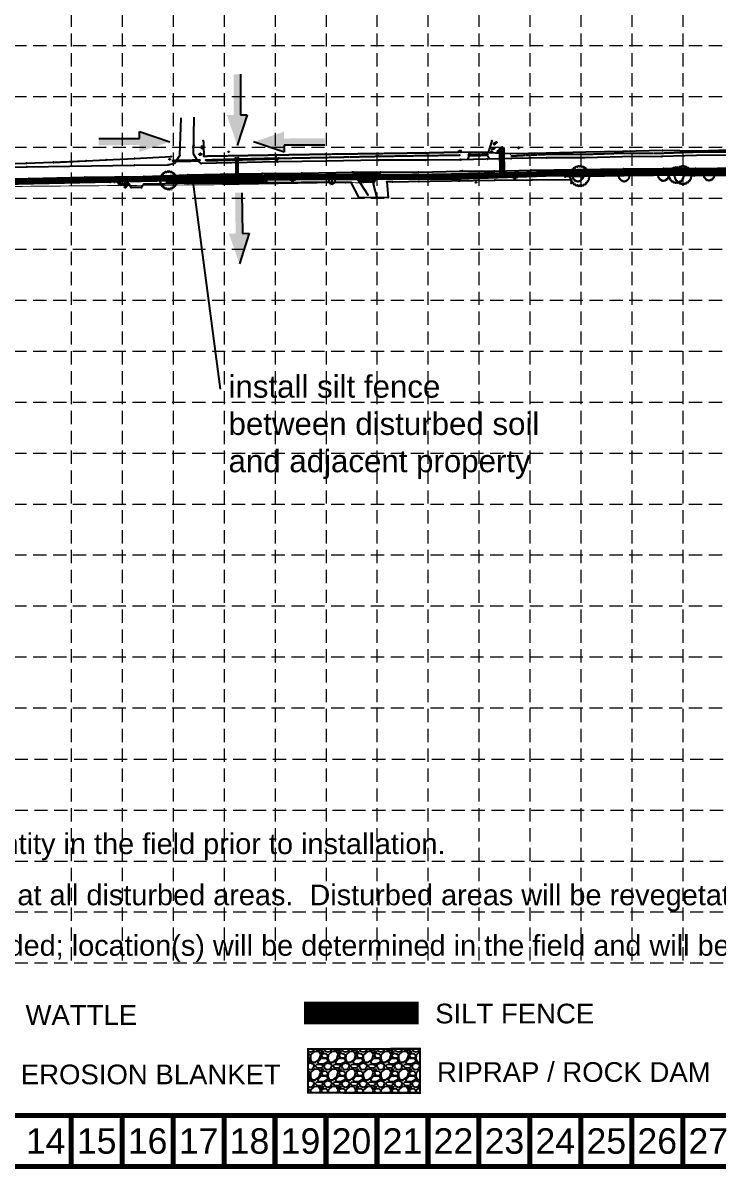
# Model space of a CAD drawing. Header units: inches. Extents: x 2601969 to 2606902, y 7033682 to 7036768.
# Drawn here: x 2603054 to 2604104, y 7033682 to 7035413 of the extents above; entities that cross this region are included whole.
import ezdxf
from ezdxf.enums import TextEntityAlignment as Align

# ---------------------------------------------------------------- set-up
doc = ezdxf.new("R2010")
doc.units = ezdxf.units.IN
doc.header["$MEASUREMENT"] = 0
for name, pattern in [('ACAD_ISO02W100', [15, 12, -3]), ('CREEK', [1.2, 1, -0.05, 0, -0.05, 0, -0.05, 0, -0.05]), ('DASHED', [0.8, 0.75, -0.05]), ('HIDDEN', [0.375, 0.25, -0.125]), ('SCREEK', [1.04, 0.9, -0.035, 0, -0.035, 0, -0.035, 0, -0.035])]:
    doc.linetypes.add(name, pattern=pattern)
for name, color, linetype in [('ARROWS', 252, 'Continuous'), ('BASE', 7, 'Continuous'), ('CREEK', 170, 'CREEK'), ('DITCH', 7, 'SCREEK'), ('EGAS', 50, 'DASHED'), ('EPVMT', 8, 'DASHED'), ('ESS', 7, 'DASHED'), ('ETEL', 33, 'DASHED'), ('EWAT', 150, 'DASHED'), ('EXSTSEW', 5, 'DASHED'), ('FENCE', 242, 'DASHED'), ('FTB', 202, 'DASHED'), ('GRID', 254, 'HIDDEN'), ('HATCH', 10, 'Continuous'), ('LEGEND', 7, 'Continuous'), ('LIMITS OF DISTURBANCE', 1, 'HIDDEN'), ('MONUMENT', 142, 'Continuous'), ('PWAT', 4, 'Continuous'), ('SILT FENCE', 200, 'Continuous'), ('TREE', 250, 'Continuous'), ('TREET', 250, 'Continuous'), ('TREETXT', 7, 'Continuous')]:
    doc.layers.add(name, color=color, linetype=linetype)
doc.styles.get("Standard").update_dxf_attribs({"font": 'ARIAL.TTF'})
doc.linetypes.add('ASPH-E', pattern='A,0.45,-0.05,0.9,[138,ltypeshp.shx,S=0.013,R=0,X=0,Y=0],0.45', length=1.85)
doc.linetypes.add('ASPH-E2', pattern='A,0.45,-0.05,0.9,[138,ltypeshp.shx,S=-0.013,R=0,X=0,Y=0],0.45', length=1.85)
doc.linetypes.add('BARBWIRE_1', pattern='A,1,-0.1,["X",Standard,S=0.075,R=0,X=-0.025,Y=-0.0375],-0.1', length=1.2)
doc.linetypes.add('BARBWIRE_2', pattern='A,1,-0.02,["X",Standard,S=0.075,R=0,X=-0.025,Y=-0.0375],-0.02', length=1.04)
doc.linetypes.add('CHAINLINK_1', pattern='A,0.75,-0.1,[133,AECCLAND,S=0.0325,R=0,X=-0.0325,Y=0],-0.1,0.5', length=1.45)
doc.linetypes.add('CLF', pattern='A,0.87,-0.04,[133,ltypeshp.shx,S=0.025,R=0,X=0,Y=0],-0.09', length=1)

# ---------------------------------------------------------------- blocks, each defined once
blk = doc.blocks.new('treet')
at = {"layer": 'TREET', "const_width": 0.5}
blk.add_lwpolyline([(-0.25, 0, 1), (0.25, 0, 1)], format="xyb", close=True, dxfattribs=at)
blk = doc.blocks.new('A$C33723172')
at = {"layer": 'ARROWS', "color": 7}
for p, q in [((11.14, 24.49), (5.46, 10.23)), ((7.83, 9.28), (0, 0)), ((5.46, 10.23), (7.83, 9.28))]:
    blk.add_line(p, q, dxfattribs=at)
for points in [[(11.14, 24.49), (8.77, 25.44), (5.46, 10.23), (3.08, 11.17)], [(0.7, 12.12), (7.83, 9.28), (0, 0), (7.83, 9.28)]]:
    blk.add_solid(points, dxfattribs=at)

msp = doc.modelspace()

# ---------------------------------------------------------------- hatches: boundary and pattern name
at = {"layer": 'LEGEND', "linetype": 'ACAD_ISO02W100'}
h = msp.add_hatch(dxfattribs=at)
h.set_pattern_fill('GRAVEL', color=240, scale=26.578644, style=0)
h.set_pattern_definition([(228.0128, (2601593.618, 7032455.0088), (-212.6291072, -239.2078341), [3.57578, -354.0033]), (184.9697, (2601591.2259, 7032452.3509), (318.9437592, 26.5784132), [6.13616, -607.4795]), (132.5104, (2601585.1128, 7032451.8194), (265.786196, -292.3653175), [4.32668, -428.34228]), (267.2737, (2601574.7471, 7032445.1747), (26.5785384, 531.5728933), [5.58784, -553.19615]), (292.8337, (2601574.4814, 7032439.5932), (-132.89348463, 318.9436359), [5.47932, -542.45346]), (357.2737, (2601576.6076, 7032434.5432), (-531.5728933, 26.5785384), [5.58784, -553.19615]), (37.6942, (2601582.1892, 7032434.2775), (-345.52257078, -265.7861877), [7.38963, -731.57317]), (72.2553, (2601588.0365, 7032438.7958), (186.05079596, 584.73007382), [6.97658, -690.68118]), (121.4296, (2601590.1628, 7032445.4405), (-212.62937303, 345.5222436), [5.60677, -555.07035]), (175.2364, (2601587.239, 7032450.2246), (292.3651121, -26.5784192), [6.401, -313.64828]), (222.3974, (2601580.8602, 7032450.7562), (-318.94392665, -292.36487655), [8.27787, -819.5093]), (138.8141, (2601601.06, 7032444.909), (-186.0505882, 159.4717942), [2.82534, -279.7095]), (171.4692, (2601598.9337, 7032446.7694), (345.52232995, -53.1574988), [5.37519, -532.14462]), (225, (2601593.618, 7032447.567), (-3e-15, -26.57865), [3.75878, -33.82909]), (203.1986, (2601591.7575, 7032450.7562), (132.893214, 53.157324), [2.02418, -200.39275]), (291.8014, (2601589.897, 7032449.959), (-26.578642, 79.73594), [2.8626, -140.26779]), (30.9638, (2601590.96, 7032447.301), (79.73588, 53.1573546), [4.64938, -150.32942]), (161.5651, (2601594.947, 7032449.693), (53.1573, -26.578602), [3.36196, -80.6871]), (16.3895, (2601574.4814, 7032449.9589), (265.78650115, 79.73573905), [4.70974, -466.26504]), (70.3462, (2601578.9997, 7032451.2878), (-106.3144508, -292.3651438), [3.9512, -391.16875]), (293.1986, (2601594.947, 7032455.0088), (-53.157324, 132.893214), [4.04833, -198.3686]), (343.6105, (2601596.5416, 7032451.2878), (-265.78650115, 79.73573905), [4.70974, -466.26504]), (339.444, (2601574.4814, 7032433.48), (-132.8932704, 53.157182), [4.54176, -222.54628]), (294.7751, (2601578.734, 7032431.8854), (-132.8930138, 292.365178), [3.80548, -376.7428]), (66.8014, (2601595.2127, 7032428.43), (53.157324, 132.893214), [4.04833, -198.3686]), (17.354, (2601596.8074, 7032432.1512), (-345.5224292, -106.314431), [4.4554, -441.08387]), (69.444, (2601582.1892, 7032428.4302), (-53.157182, -132.8932704), [2.27088, -224.81716]), (101.3099, (2601593.618, 7032428.43), (-26.578581, 106.314597), [1.35525, -134.16977]), (165.9638, (2601593.352, 7032429.759), (79.735947, -26.578593), [5.47932, -104.10722]), (186.009, (2601588.0365, 7032431.088), (265.7864361, 26.5786261), [5.07785, -502.70643]), (303.6901, (2601590.96, 7032444.909), (-26.57868, 53.157277), [3.83323, -91.99743]), (353.1572, (2601593.0864, 7032441.7195), (451.83693576, -53.1575011), [6.69234, -662.54083]), (60.9454, (2601599.731, 7032440.922), (-106.3145778, -186.05052), [2.73643, -270.90746]), (90, (2601601.06, 7032443.314), (-26.57864, 26.57864), [1.59472, -24.98393]), (120.2564, (2601587.5049, 7032431.8854), (106.3144412, -186.0505752), [3.6924, -365.54992]), (48.0128, (2601585.6444, 7032435.0748), (212.6291072, 239.2078341), [7.15157, -350.42752]), (0, (2601590.429, 7032440.39), (26.57864, 26.57864), [6.91045, -19.6682]), (325.3048, (2601597.339, 7032440.3906), (-265.7862901, 186.0507387), [4.20246, -416.0428]), (254.0546, (2601600.7942, 7032437.9985), (-26.5786413, -106.3145805), [3.8699, -189.62555]), (207.646, (2601599.7311, 7032434.2775), (-504.99412973, -265.78664773), [6.30087, -623.7868]), (175.4261, (2601594.1496, 7032431.3538), (-345.5223904, 26.5785061), [6.6659, -659.92313])])
h.paths.add_polyline_path([(2603484.8, 7033797.3), (2603653.9, 7033797), (2603653.9, 7033863.4), (2603484.8, 7033863.2)])

# ---------------------------------------------------------------- linework, layer by layer
at = {"color": 4}
for p, q in [((2603940.8, 7035185.6), (2603940.7, 7035187.6)), ((2604040.7, 7035186.9), (2604040.7, 7035188.9)), ((2603140.9, 7035173.6), (2603140.9, 7035175.6)), ((2603240.9, 7035175.7), (2603240.8, 7035177.7)), ((2603311.2, 7035179.7), (2603312.7, 7035179.8)), ((2603312, 7035176.8), (2603312, 7035179.8)), ((2603314.3, 7035180), (2603317.3, 7035180)), ((2603315, 7035182.5), (2603315, 7035181.5)), ((2603316.5, 7035182.5), (2603316.5, 7035181.5)), ((2603317.3, 7035180.8), (2603317.3, 7035179.3)), ((2603340.8, 7035177.6), (2603340.8, 7035179.6)), ((2603440.8, 7035178.1), (2603440.8, 7035180.1)), ((2603460.7, 7035173.5), (2603459.7, 7035173.5)), ((2603459.9, 7035178.4), (2603459.8, 7035179.9)), ((2603459.9, 7035176.7), (2603462.9, 7035176.7)), ((2603460.6, 7035177.7), (2603462.1, 7035177.7)), ((2603461.4, 7035172.7), (2603461.4, 7035171.7)), ((2603462.2, 7035173.5), (2603463.2, 7035173.5)), ((2603462.9, 7035178.5), (2603462.8, 7035180)), ((2603462.9, 7035177.5), (2603462.9, 7035176)), ((2603540.8, 7035178.6), (2603540.8, 7035180.6)), ((2603640.8, 7035179.1), (2603640.8, 7035181.1)), ((2603740.9, 7035180.3), (2603740.8, 7035182.3)), ((2603796.5, 7035177.4), (2603795.5, 7035177.4)), ((2603795.7, 7035180.9), (2603795.6, 7035182.4)), ((2603795.7, 7035179.2), (2603798.7, 7035179.2)), ((2603796.4, 7035180.2), (2603797.9, 7035180.2)), ((2603797.2, 7035176.7), (2603797.2, 7035175.7)), ((2603798, 7035177.4), (2603799, 7035177.4)), ((2603798.7, 7035181), (2603798.6, 7035182.5)), ((2603798.7, 7035180), (2603798.7, 7035178.5)), ((2603840.8, 7035183.6), (2603840.7, 7035185.6))]:
    msp.add_line(p, q, dxfattribs=at)
for p, q in [((2603311.2, 7035179.7), (2603312.7, 7035179.8)), ((2603312, 7035176.8), (2603312, 7035179.8)), ((2603314.3, 7035180), (2603317.3, 7035180)), ((2603317.3, 7035180.8), (2603317.3, 7035179.3)), ((2603460.7, 7035173.5), (2603459.7, 7035173.5)), ((2603459.9, 7035178.4), (2603459.8, 7035179.9)), ((2603459.9, 7035176.7), (2603462.9, 7035176.7)), ((2603460.6, 7035177.7), (2603462.1, 7035177.7)), ((2603461.4, 7035172.7), (2603461.4, 7035171.7)), ((2603462.2, 7035173.5), (2603463.2, 7035173.5)), ((2603462.9, 7035178.5), (2603462.8, 7035180)), ((2603462.9, 7035177.5), (2603462.9, 7035176)), ((2603796.5, 7035177.4), (2603795.5, 7035177.4)), ((2603795.7, 7035180.9), (2603795.6, 7035182.4)), ((2603795.7, 7035179.2), (2603798.7, 7035179.2)), ((2603796.4, 7035180.2), (2603797.9, 7035180.2)), ((2603797.2, 7035176.7), (2603797.2, 7035175.7)), ((2603798, 7035177.4), (2603799, 7035177.4)), ((2603798.7, 7035181), (2603798.6, 7035182.5)), ((2603798.7, 7035180), (2603798.7, 7035178.5))]:
    msp.add_line(p, q)
at = {"color": 4, "const_width": 0.5}
msp.add_lwpolyline([(2603315, 7035182.5), (2603316.5, 7035182.5)], dxfattribs=at)
at = {"color": 4, "const_width": 0.75}
for points in [[(2603461.4, 7035173.8, 1), (2603461.4, 7035173.1, 1)], [(2603797.2, 7035177.8, 1), (2603797.2, 7035177.1, 1)]]:
    msp.add_lwpolyline(points, format="xyb", close=True, dxfattribs=at)
at = {"const_width": 0.75}
for points in [[(2603461.4, 7035173.8, 1), (2603461.4, 7035173.1, 1)], [(2603797.2, 7035177.8, 1), (2603797.2, 7035177.1, 1)]]:
    msp.add_lwpolyline(points, format="xyb", close=True, dxfattribs=at)
at = {"color": 4, "linetype": 'Continuous'}
for centre in [(2603281.1, 7035204.4, 564.7), (2603330.7, 7035205.3, 564.1), (2603377.5, 7035206.6, 562.4), (2603377.6, 7035206.5, 562.4)]:
    msp.add_circle(centre, 0.5, dxfattribs=at)
at = {"color": 4}
for centre in [(2603461.4, 7035173.5), (2603797.2, 7035177.4)]:
    msp.add_circle(centre, 0.75, dxfattribs=at)
for centre in [(2603461.4, 7035173.5), (2603797.2, 7035177.4)]:
    msp.add_circle(centre, 0.75)
for p in [(2603330.7, 7035205.3, 564.1), (2603377.5, 7035206.6, 562.4), (2603377.6, 7035206.5, 562.4), (2603281.1, 7035204.4, 564.7)]:
    msp.add_point(p, dxfattribs=at)
at = {"layer": 'BASE', "const_width": 7.7}
for points in [[(2601973, 7033685.8), (2606897.8, 7033685.8), (2606897.8, 7036763.8), (2601973, 7036763.8)], [(2602049.7, 7033762.7), (2606821, 7033762.6), (2606820.9, 7036686.9), (2602050.7, 7036687)]]:
    msp.add_lwpolyline(points, close=True, dxfattribs=at)
for points in [[(2603127.2, 7033685.8), (2603127.2, 7033762.7)], [(2603204.2, 7033685.8), (2603204.2, 7033762.7)], [(2603281.1, 7033685.8), (2603281.1, 7033762.7)], [(2603358.1, 7033685.8), (2603358.1, 7033762.7)], [(2603435, 7033685.8), (2603435, 7033762.7)], [(2603512, 7033685.8), (2603512, 7033762.7)], [(2603588.9, 7033685.8), (2603588.9, 7033762.7)], [(2603665.9, 7033685.8), (2603665.9, 7033762.7)], [(2603742.8, 7033685.8), (2603742.8, 7033762.7)], [(2603819.8, 7033685.8), (2603819.8, 7033762.7)], [(2603896.7, 7033685.8), (2603896.7, 7033762.7)], [(2603973.7, 7033685.8), (2603973.7, 7033762.7)], [(2604050.6, 7033685.8), (2604050.6, 7033762.7)]]:
    msp.add_lwpolyline(points, dxfattribs=at)
at = {"layer": 'CREEK'}
for p, q in [((2603440.6, 7035208.3), (2603511.6, 7035209.6)), ((2603511.6, 7035209.6), (2603591.4, 7035211.3)), ((2603591.4, 7035211.3), (2603663.3, 7035212.5)), ((2603663.3, 7035212.5), (2603713.6, 7035213)), ((2603651.8, 7035179.8), (2603591.4, 7035178.3)), ((2603714.2, 7035179.7), (2603651.8, 7035179.8))]:
    msp.add_line(p, q, dxfattribs=at)
for p in [(2603440.6, 7035208.3, 563.7), (2603511.6, 7035209.6, 565.5), (2603591.4, 7035211.3, 566.4), (2603663.3, 7035212.5, 567), (2603713.6, 7035213, 568.2), (2603591.4, 7035178.3, 565.7), (2603651.8, 7035179.8, 565.8), (2603714.2, 7035179.7, 566.9)]:
    msp.add_point(p, dxfattribs=at)
at = {"layer": 'DITCH'}
for p, q in [((2603844.8, 7035213.8), (2603791, 7035211.3)), ((2603902.9, 7035213.8), (2603844.8, 7035213.8)), ((2603959.4, 7035215.6), (2603902.9, 7035213.8)), ((2604019.4, 7035215.6), (2603959.4, 7035215.6)), ((2604071.6, 7035217.4), (2604019.4, 7035215.6)), ((2604135.7, 7035217.4), (2604071.6, 7035217.4)), ((2604136.4, 7035187.7), (2604071.8, 7035187.4)), ((2603713.9, 7035178.7), (2603767.1, 7035179.2)), ((2603767.1, 7035179.2), (2603822.1, 7035182.5)), ((2603822.1, 7035182.5), (2603900.1, 7035185.6)), ((2603962.3, 7035186.5), (2603900.1, 7035185.6)), ((2604022.2, 7035187.4), (2603962.3, 7035186.5)), ((2604050.7, 7035186.6), (2604022.2, 7035187.4))]:
    msp.add_line(p, q, dxfattribs=at)
at = {"layer": 'EGAS', "color": 7}
for centre in [(2603199.5, 7035170.7, 565.2), (2603317.8, 7035174.5, 563.9)]:
    msp.add_circle(centre, 1, dxfattribs=at)
at = {"layer": 'EGAS'}
for p in [(2603199.5, 7035170.7, 565.2), (2603317.8, 7035174.5, 563.9)]:
    msp.add_point(p, dxfattribs=at)
at = {"layer": 'EPVMT', "color": 7, "linetype": 'ASPH-E2'}
for p, q in [((2603291.3, 7035212.6), (2603293.3, 7035269.4)), ((2603283.6, 7035201), (2603291.3, 7035212.6)), ((2602999.2, 7035194), (2603060.4, 7035195.5)), ((2603060.4, 7035195.5), (2603222.6, 7035197.9)), ((2603222.6, 7035197.9), (2603273.8, 7035198.2)), ((2603273.8, 7035198.2), (2603283.6, 7035201))]:
    msp.add_line(p, q, dxfattribs=at)
at = {"layer": 'EPVMT', "color": 7, "linetype": 'ASPH-E'}
for p, q in [((2603312, 7035214.8), (2603312.7, 7035270.4)), ((2603317.3, 7035205.4), (2603312, 7035214.8)), ((2603323.5, 7035200.2), (2603317.3, 7035205.4)), ((2603591.3, 7035205.3), (2603511.8, 7035204)), ((2603662.6, 7035205.3), (2603591.3, 7035205.3)), ((2603715.7, 7035205.7), (2603662.6, 7035205.3)), ((2603791.4, 7035207.7), (2603715.7, 7035205.7)), ((2603844.7, 7035208.9), (2603791.4, 7035207.7)), ((2603903.3, 7035209.1), (2603844.7, 7035208.9)), ((2603959.7, 7035210.6), (2603903.3, 7035209.1)), ((2604019, 7035211), (2603959.7, 7035210.6)), ((2604071.2, 7035212.2), (2604019, 7035211)), ((2604135.7, 7035212.8), (2604071.2, 7035212.2)), ((2603439.2, 7035202.9), (2603323.5, 7035200.2)), ((2603511.8, 7035204), (2603439.2, 7035202.9)), ((2603651.6, 7035187.3), (2603714.6, 7035188.8)), ((2603714.6, 7035188.8), (2603766.4, 7035189)), ((2603766.4, 7035189), (2603821.4, 7035190.3)), ((2603821.4, 7035190.3), (2603960.9, 7035192.4)), ((2603960.9, 7035192.4), (2604021.6, 7035192.8)), ((2604021.6, 7035192.8), (2604070, 7035193)), ((2604070, 7035193), (2604136.2, 7035193.8)), ((2602970.9, 7035175.4), (2603063.1, 7035177.8)), ((2603063.1, 7035177.8), (2603147.7, 7035179.9)), ((2603147.7, 7035179.9), (2603237.1, 7035180.6)), ((2603237.1, 7035180.6), (2603303.4, 7035183)), ((2603303.4, 7035183), (2603376.2, 7035184.8)), ((2603376.2, 7035184.8), (2603415.4, 7035185.1)), ((2603415.4, 7035185.1), (2603475.3, 7035185.9)), ((2603475.3, 7035185.9), (2603553, 7035187.4)), ((2603553, 7035187.4), (2603575.1, 7035153.3)), ((2603583.5, 7035169.6), (2603587.1, 7035180.3)), ((2603587.1, 7035180.3), (2603594.1, 7035187.4)), ((2603594.1, 7035187.4), (2603651.6, 7035187.3)), ((2603588.9, 7035150.3), (2603583.5, 7035169.6))]:
    msp.add_line(p, q, dxfattribs=at)
at = {"layer": 'EPVMT', "color": 7}
for p, q in [((2603375.3, 7035208.5), (2603379.4, 7035208.7)), ((2603375.4, 7035204.7), (2603375.3, 7035208.5)), ((2603379.4, 7035208.7), (2603379.5, 7035204.8)), ((2603379.5, 7035204.8), (2603375.4, 7035204.7)), ((2604052.2, 7035192.9), (2604056.7, 7035182.8)), ((2604070, 7035193), (2604065.4, 7035182.9))]:
    msp.add_line(p, q, dxfattribs=at)
for p in [(2603291.7, 7035224.2, 567.2), (2603312.2, 7035227.5, 567.6), (2603291.3, 7035212.6, 567), (2603312, 7035214.8, 567), (2603317.3, 7035205.4, 566.4), (2603375.3, 7035208.5, 565.2), (2603379.4, 7035208.7, 565.1), (2603591.3, 7035205.3, 567.4), (2603662.6, 7035205.3, 568.8), (2603714.4, 7035206.2, 569.4), (2603715.7, 7035205.7, 569.7), (2603791.4, 7035207.7, 571.2), (2603844.7, 7035208.9, 572.1), (2604019, 7035211, 576.1), (2603060.4, 7035195.5, 569), (2603222.6, 7035197.9, 567.2), (2603273.8, 7035198.2, 566.9), (2603283.6, 7035201, 566.6), (2603323.5, 7035200.2, 566.3), (2603375.4, 7035204.7, 565.1), (2603379.5, 7035204.8, 565.1), (2603439.2, 7035202.9, 565.6), (2603511.8, 7035204, 566.7), (2603714.6, 7035188.8, 569), (2603717.7, 7035189.5, 569.3), (2603766.4, 7035189, 570.2), (2603821.3, 7035190.2, 571.6), (2603821.4, 7035190.3, 571.6), (2603960.9, 7035192.4, 575), (2604021.6, 7035192.8, 576.2), (2604070, 7035193, 577.3), (2604070, 7035193, 577.3), (2603063.1, 7035177.8, 568.5), (2603147.7, 7035179.9, 567.3), (2603237.1, 7035180.6, 566.4), (2603303.4, 7035183, 566), (2603376.2, 7035184.8, 565.6), (2603415.4, 7035185.1, 565.5), (2603475.3, 7035185.9, 565.8), (2603553, 7035187.4, 566.8), (2603553, 7035187.4, 566.8), (2603587.1, 7035180.3, 566.6), (2603594.1, 7035187.4, 567), (2603594.1, 7035187.4, 567), (2603651.6, 7035187.3, 567.7), (2604065.4, 7035182.9, 576.2), (2603575.1, 7035153.3, 565.2), (2603583.5, 7035169.6, 566), (2603588.9, 7035150.3, 565)]:
    msp.add_point(p, dxfattribs=at)
at = {"layer": 'ESS'}
for p, q in [((2603330.8, 7035204.7), (2603330.7, 7035205.9)), ((2603549.8, 7035179.6), (2603303.4, 7035176.8))]:
    msp.add_line(p, q, dxfattribs=at)
for p in [(2603321.3, 7035205.2, 564.4), (2603330.7, 7035205.3, 564.1), (2603376.7, 7035207.5, 565.1), (2603376.7, 7035205.6, 565.1), (2603377.5, 7035206.6, 562.4), (2603377.6, 7035206.5, 562.4), (2603377.7, 7035206.5, 562.4), (2603378.1, 7035207.5, 565.1), (2603378.2, 7035205.6, 565.1), (2603440.4, 7035208.1, 563.6), (2603281.1, 7035204.4, 564.7), (2603377.2, 7035178.7, 564.4)]:
    msp.add_point(p, dxfattribs=at)
at = {"layer": 'ETEL', "color": 252}
for p, q in [((2603275, 7035207.6, 566), (2603276.5, 7035206.1, 566)), ((2603276.5, 7035207.6, 566), (2603275, 7035206.1, 566)), ((2603198.8, 7035174.8, 566.2), (2603200.3, 7035173.3, 566.2)), ((2603200.3, 7035174.8, 566.2), (2603198.8, 7035173.3, 566.2)), ((2603345.7, 7035179.4, 564.1), (2603347.2, 7035177.9, 564.1)), ((2603347.2, 7035179.4, 564.1), (2603345.7, 7035177.9, 564.1)), ((2603423.2, 7035180.6, 563.6), (2603424.7, 7035179.1, 563.6)), ((2603424.7, 7035180.6, 563.6), (2603423.2, 7035179.1, 563.6)), ((2603871.9, 7035184.7, 584.3), (2603875.6, 7035180.9, 584.3)), ((2603875.6, 7035184.7, 584.3), (2603871.9, 7035180.9, 584.3))]:
    msp.add_line(p, q, dxfattribs=at)
for points, elevation in [([(2603275, 7035207.6), (2603276.5, 7035207.6), (2603276.5, 7035206.1), (2603275, 7035206.1)], 566), ([(2603198.8, 7035174.8), (2603200.3, 7035174.8), (2603200.3, 7035173.3), (2603198.8, 7035173.3)], 566.2), ([(2603345.7, 7035179.4), (2603347.2, 7035179.4), (2603347.2, 7035177.9), (2603345.7, 7035177.9)], 564.1), ([(2603423.2, 7035180.6), (2603424.7, 7035180.6), (2603424.7, 7035179.1), (2603423.2, 7035179.1)], 563.6), ([(2603871.9, 7035184.7), (2603875.6, 7035184.7), (2603875.6, 7035180.9), (2603871.9, 7035180.9)], 584.3)]:
    msp.add_lwpolyline(points, close=True, dxfattribs=dict(at, elevation=elevation))
for p in [(2603275.7, 7035206.9, 566), (2603199.5, 7035174, 566.2), (2603346.4, 7035178.7, 564.1), (2603423.9, 7035179.8, 563.6)]:
    msp.add_point(p, dxfattribs=at)
at = {"layer": 'EWAT', "color": 145}
for p, q in [((2603324.1, 7035225.6, 566), (2603323.1, 7035225.6, 566)), ((2603324.6, 7035224.2, 564), (2603325.3, 7035222.5, 564)), ((2603324.9, 7035226.4, 566), (2603324.9, 7035227.4, 566)), ((2603326, 7035224.2, 564), (2603325.3, 7035222.5, 564)), ((2603325.6, 7035225.6, 566), (2603326.6, 7035225.6, 566)), ((2603762.3, 7035222.8, 572), (2603763.1, 7035221.1, 572)), ((2603763.8, 7035222.8, 572), (2603763.1, 7035221.1, 572)), ((2603765.3, 7035229.4, 570.3), (2603764.3, 7035229.4, 570.3)), ((2603765, 7035224.3, 567.4), (2603765.7, 7035222.5, 567.4)), ((2603765.5, 7035231.5, 568.1), (2603766.2, 7035229.8, 568.1)), ((2603766.4, 7035224.3, 567.4), (2603765.7, 7035222.5, 567.4)), ((2603766, 7035230.2, 570.3), (2603766, 7035231.2, 570.3)), ((2603766.9, 7035231.5, 568.1), (2603766.2, 7035229.8, 568.1)), ((2603766.8, 7035229.4, 570.3), (2603767.8, 7035229.4, 570.3)), ((2603768.3, 7035232.9, 566.5), (2603769, 7035231.2, 566.5)), ((2603769.7, 7035232.9, 566.5), (2603769, 7035231.2, 566.5)), ((2603802.1, 7035224.8, 572.1), (2603802.8, 7035223.1, 572.1)), ((2603803.6, 7035224.8, 572.1), (2603802.8, 7035223.1, 572.1)), ((2603320.6, 7035214.5, 566.5), (2603321.4, 7035212.8, 566.5)), ((2603322.1, 7035214.5, 566.5), (2603321.4, 7035212.8, 566.5)), ((2603321.5, 7035215.8, 563.8), (2603322.2, 7035214.1, 563.8)), ((2603323, 7035215.8, 563.8), (2603322.2, 7035214.1, 563.8)), ((2603322.7, 7035215.1, 564), (2603323.4, 7035213.4, 564)), ((2603324.1, 7035215.1, 564), (2603323.4, 7035213.4, 564)), ((2603712.6, 7035220, 566.3), (2603713.3, 7035218.2, 566.3)), ((2603714, 7035220, 566.3), (2603713.3, 7035218.2, 566.3)), ((2603761.4, 7035219, 570.2), (2603762.1, 7035217.3, 570.2)), ((2603762.8, 7035219, 570.2), (2603762.1, 7035217.3, 570.2)), ((2603770.3, 7035217.7, 571.6), (2603771, 7035216, 571.6)), ((2603771.7, 7035217.7, 571.6), (2603771, 7035216, 571.6)), ((2603771.6, 7035220.1, 566.6), (2603772.3, 7035218.4, 566.6)), ((2603773, 7035220.1, 566.6), (2603772.3, 7035218.4, 566.6)), ((2603208.7, 7035171.2, 565.7), (2603209.4, 7035169.5, 565.7)), ((2603210.1, 7035171.2, 565.7), (2603209.4, 7035169.5, 565.7)), ((2603211.2, 7035172.8, 565.8), (2603212, 7035171.1, 565.8)), ((2603212.7, 7035172.8, 565.8), (2603212, 7035171.1, 565.8)), ((2603325, 7035179.3, 561), (2603325.7, 7035177.6, 561)), ((2603326.4, 7035179.3, 561), (2603325.7, 7035177.6, 561)), ((2603712.9, 7035181.2, 567.2), (2603713.6, 7035179.5, 567.2)), ((2603713, 7035176.1, 567.2), (2603713.7, 7035174.4, 567.2)), ((2603714.4, 7035181.2, 567.2), (2603713.6, 7035179.5, 567.2)), ((2603714.4, 7035176.1, 567.2), (2603713.7, 7035174.4, 567.2)), ((2603208.2, 7035165.3, 563.2), (2603208.9, 7035163.6, 563.2)), ((2603209.6, 7035165.3, 563.2), (2603208.9, 7035163.6, 563.2)), ((2603209.6, 7035167.3, 563.4), (2603210.3, 7035165.5, 563.4)), ((2603211.1, 7035167.3, 563.4), (2603210.3, 7035165.5, 563.4))]:
    msp.add_line(p, q, dxfattribs=at)
for centre, radius in [((2603324.9, 7035225.6, 566), 0.75), ((2603325.3, 7035223.5, 564), 1), ((2603763.1, 7035222.1, 572), 1), ((2603765.7, 7035223.5, 567.4), 1), ((2603766.2, 7035230.8, 568.1), 1), ((2603766, 7035229.4, 570.3), 0.75), ((2603769, 7035232.2, 566.5), 1), ((2603777.6, 7035225.1, 570.6), 0.625), ((2603802.8, 7035224.1, 572.1), 1), ((2603321.4, 7035213.8, 566.5), 1), ((2603322.2, 7035215.1, 563.8), 1), ((2603323.4, 7035214.4, 564), 1), ((2603365, 7035218.1, 565.7), 0.625), ((2603713.3, 7035219.2, 566.3), 1), ((2603762.1, 7035218.3, 570.2), 1), ((2603771, 7035217, 571.6), 1), ((2603772.3, 7035219.4, 566.6), 1), ((2603209.4, 7035170.5, 565.7), 1), ((2603212, 7035172.1, 565.8), 1), ((2603325.7, 7035178.6, 561), 1), ((2603713.6, 7035180.5, 567.2), 1), ((2603713.7, 7035175.4, 567.2), 1), ((2603738.4, 7035171.7, 567.6), 0.625), ((2603208.9, 7035164.6, 563.2), 1), ((2603210.3, 7035166.5, 563.4), 1)]:
    msp.add_circle(centre, radius, dxfattribs=at)
for p in [(2603324.9, 7035225.6, 566), (2603325.3, 7035223.5, 566.7), (2603325.3, 7035223.5, 564), (2603766, 7035229.4, 570.3), (2603321.4, 7035213.8, 566.5), (2603321.8, 7035213.6, 564.1), (2603322.2, 7035215.1, 563.8), (2603322.2, 7035215, 566.5), (2603323.4, 7035214.4, 564), (2603323.5, 7035214.2, 566.4), (2603365, 7035218.1, 565.7), (2603325.7, 7035178.6, 561), (2603325.8, 7035178.6, 564.6), (2603713.6, 7035180.5, 567.2), (2603713.7, 7035175.4, 567.2), (2603738.4, 7035171.7, 567.6)]:
    msp.add_point(p, dxfattribs=at)
at = {"layer": 'EXSTSEW'}
for p, q in [((2603281.1, 7035205.1), (2603321.3, 7035205.9)), ((2603281.1, 7035203.6), (2603281.1, 7035205.1)), ((2603321.4, 7035204.4), (2603321.3, 7035205.9)), ((2603330.7, 7035205.9), (2603375.4, 7035207.1)), ((2603330.8, 7035204.7), (2603375.4, 7035205.8)), ((2603378.1, 7035207.5), (2603376.7, 7035207.5)), ((2603376.7, 7035207.5), (2603376.7, 7035205.6)), ((2603376.7, 7035205.6), (2603378.2, 7035205.6)), ((2603378.2, 7035205.6), (2603378.1, 7035207.5)), ((2603379.4, 7035207.2), (2603440.4, 7035208.7)), ((2603379.5, 7035206), (2603440.4, 7035207.5)), ((2603440.4, 7035208.7), (2603440.4, 7035207.5)), ((2603756.3, 7035214.3), (2603726.6, 7035214)), ((2603726.6, 7035214), (2603726.6, 7035212.5)), ((2603726.6, 7035212.5), (2603756.3, 7035212.8)), ((2603756.3, 7035212.8), (2603756.3, 7035214.3)), ((2603281.1, 7035203.6), (2603321.4, 7035204.4)), ((2603376, 7035204.7), (2603375.7, 7035178.8)), ((2603379, 7035204.8), (2603378.7, 7035178.7)), ((2603378.7, 7035178.7), (2603375.7, 7035178.8)), ((2604071.2, 7035187.5), (2604052.3, 7035187)), ((2604052.3, 7035187), (2604052.4, 7035186)), ((2604052.4, 7035186), (2604071.3, 7035186.5)), ((2604071.3, 7035186.5), (2604071.2, 7035187.5))]:
    msp.add_line(p, q, dxfattribs=at)
at = {"layer": 'FENCE', "color": 252}
for p, q in [((2603326.7, 7035234.7), (2603327.5, 7035211.6)), ((2603327.5, 7035211.6), (2603437.5, 7035213.4)), ((2603437.5, 7035213.4), (2603511.6, 7035214.6)), ((2603511.6, 7035214.6), (2603590.9, 7035215.6)), ((2603590.9, 7035215.6), (2603662.3, 7035216.6)), ((2603662.3, 7035216.6), (2603714.8, 7035217.8))]:
    msp.add_line(p, q, dxfattribs=at)
at = {"layer": 'FENCE', "color": 252, "linetype": 'CHAINLINK_1'}
for p, q in [((2603762.3, 7035234.4), (2603757, 7035217.2)), ((2603149.9, 7035204.4), (2603180.2, 7035205.8)), ((2603715.5, 7035217.3), (2603715.5, 7035219.4)), ((2603757, 7035217.2), (2603715.5, 7035217.3)), ((2603100.5, 7035202.2), (2603149.9, 7035204.4))]:
    msp.add_line(p, q, dxfattribs=at)
at = {"layer": 'FENCE', "color": 252, "linetype": 'BARBWIRE_1'}
for p, q in [((2603149.9, 7035204.4), (2603180.2, 7035205.8)), ((2603149.9, 7035204.4), (2603180.2, 7035205.8)), ((2603180.2, 7035205.8), (2603222.6, 7035207.8)), ((2603180.2, 7035205.8), (2603222.6, 7035207.8)), ((2603222.6, 7035207.8), (2603278.2, 7035210.7)), ((2603222.6, 7035207.8), (2603278.2, 7035210.7)), ((2602998.6, 7035200), (2603059.7, 7035201.1)), ((2603059.7, 7035201.1), (2603149.9, 7035204.4)), ((2603100.5, 7035202.1), (2603149.9, 7035204.4)), ((2603062.6, 7035170.4), (2602970.7, 7035168.4)), ((2603147.8, 7035172.6), (2603062.6, 7035170.4)), ((2603199.8, 7035173.2), (2603147.8, 7035172.6)), ((2603199.6, 7035169.1), (2603199.8, 7035173.2)), ((2603303.1, 7035170.5), (2603251.5, 7035169.4)), ((2603419.6, 7035171.3), (2603303.1, 7035170.5)), ((2603475.2, 7035171.5), (2603419.6, 7035171.3)), ((2603541.4, 7035171.9), (2603475.2, 7035171.5)), ((2603603.8, 7035172.9), (2603767, 7035175.2)), ((2603767, 7035175.2), (2603823.1, 7035175.9)), ((2603823.1, 7035175.9), (2603882.2, 7035176.2)), ((2603962.2, 7035181.5), (2603873.2, 7035180.3)), ((2603882.2, 7035176.2), (2603882.3, 7035170.9)), ((2604051, 7035182.7), (2603962.2, 7035181.5)), ((2604136.5, 7035182.2), (2604067.8, 7035181.9))]:
    msp.add_line(p, q, dxfattribs=at)
at = {"layer": 'FENCE', "color": 252, "linetype": 'BARBWIRE_2'}
for p, q in [((2603790.6, 7035214.9), (2603756.1, 7035216.5)), ((2603844.8, 7035216.1), (2603790.6, 7035214.9)), ((2603904.3, 7035217.7), (2603844.8, 7035216.1)), ((2603960.3, 7035218.4), (2603904.3, 7035217.7)), ((2604020, 7035219.9), (2603960.3, 7035218.4)), ((2604072.3, 7035219), (2604020, 7035219.9)), ((2604137.8, 7035220.9), (2604072.3, 7035219))]:
    msp.add_line(p, q, dxfattribs=at)
at = {"layer": 'FENCE', "color": 252, "linetype": 'CLF'}
for p, q in [((2603549.9, 7035171.9), (2603541.4, 7035171.9)), ((2603562.1, 7035148.6), (2603549.9, 7035171.9)), ((2603612.2, 7035172.9), (2603603.8, 7035172.9)), ((2603603.8, 7035172.9), (2603605.6, 7035148.8)), ((2603214.9, 7035169.2), (2603199.6, 7035169.1)), ((2603217.6, 7035164), (2603214.9, 7035169.2)), ((2603233.6, 7035164.1), (2603217.6, 7035164)), ((2603236.8, 7035169.3), (2603233.6, 7035164.1)), ((2603251.5, 7035169.4), (2603236.8, 7035169.3)), ((2603605.6, 7035148.8), (2603562.1, 7035148.6))]:
    msp.add_line(p, q, dxfattribs=at)
at = {"layer": 'FENCE', "color": 252}
for p in [(2603326.7, 7035234.7, 566.6), (2603762.3, 7035234.4, 570.5), (2603180.2, 7035205.8, 567.7), (2603180.2, 7035205.8, 567.7), (2603180.2, 7035205.8, 567.7), (2603222.6, 7035207.8, 567.5), (2603222.6, 7035207.8, 567.5), (2603278.2, 7035210.7, 566.4), (2603278.2, 7035210.7, 566.4), (2603327.5, 7035211.6, 565.5), (2603437.5, 7035213.4, 565.1), (2603511.6, 7035214.6, 566.1), (2603590.9, 7035215.6, 567), (2603662.3, 7035216.6, 567.5), (2603714.8, 7035217.8, 568.4), (2603715.5, 7035219.4, 568.6), (2603715.5, 7035217.3, 568.6), (2603757, 7035217.2, 569.9), (2603790.6, 7035214.9, 570.4), (2603844.8, 7035216.1, 570.5), (2603960.3, 7035218.4, 573.1), (2604020, 7035219.9, 574.6), (2604072.3, 7035219, 575.7), (2603059.7, 7035201.1, 568.5), (2603100.5, 7035202.2, 568.1), (2603100.5, 7035202.1, 568.1), (2603149.9, 7035204.4, 567.8), (2603149.9, 7035204.4, 567.8), (2603149.9, 7035204.4, 567.8), (2603062.6, 7035170.4, 567.3), (2603147.8, 7035172.6, 566), (2603199.8, 7035173.2, 565.9), (2603303.1, 7035170.5, 564.4), (2603419.6, 7035171.3, 563.1), (2603475.2, 7035171.5, 563), (2603541.4, 7035171.9, 564.8), (2603541.4, 7035171.9, 564.8), (2603549.9, 7035171.9, 565.1), (2603603.8, 7035172.9, 565.2), (2603612.2, 7035172.9, 565.3), (2603612.2, 7035172.9, 565.3), (2603652.3, 7035173.3, 565.7), (2603711.9, 7035174.2, 567.1), (2603713.3, 7035174.3, 567.2), (2603767, 7035175.2, 568.1), (2603823.1, 7035175.9, 569.6), (2603873.2, 7035180.3, 570.1), (2603882.2, 7035176.2, 570.7), (2603882.3, 7035170.9, 571), (2604067.8, 7035181.9, 576.4), (2603199.6, 7035169.1, 565.4), (2603199.6, 7035169.1, 565.4), (2603214.9, 7035169.2, 565.3), (2603217.6, 7035164, 565.1), (2603233.6, 7035164.1, 565.1), (2603236.8, 7035169.3, 565.4), (2603251.5, 7035169.4, 564.8), (2603251.5, 7035169.4, 564.8), (2603562.1, 7035148.6, 563.9), (2603605.6, 7035148.8, 563.6)]:
    msp.add_point(p, dxfattribs=at)
at = {"layer": 'FTB', "color": 252}
for p, q in [((2603435.8, 7035208.9), (2603437.5, 7035213.4)), ((2603439, 7035203), (2603435.8, 7035208.9)), ((2603728.7, 7035216.7), (2603726.7, 7035208.5)), ((2603758.3, 7035208.1), (2603753.5, 7035216.5))]:
    msp.add_line(p, q, dxfattribs=at)
for p in [(2603435.8, 7035208.9, 565), (2603437.5, 7035213.4, 565.1), (2603726.7, 7035208.5, 569.5), (2603728.7, 7035216.7, 569.2), (2603753.5, 7035216.5, 570.4), (2603758.3, 7035208.1, 570.4), (2603439, 7035203, 565.6)]:
    msp.add_point(p, dxfattribs=at)
at = {"layer": 'GRID', "color": 252, "linetype": 'HIDDEN', "lineweight": 0, "ltscale": 80}
for p, q in [((2603127.2, 7036686.8), (2603127.2, 7033993.2)), ((2603204.2, 7036686.8), (2603204.2, 7033993.2)), ((2603281.1, 7036686.8), (2603281.1, 7033993.2)), ((2603358.1, 7036686.8), (2603358.1, 7033993.2)), ((2603435, 7036686.8), (2603435, 7033993.2)), ((2603512, 7036686.8), (2603512, 7033993.2)), ((2603588.9, 7036686.8), (2603588.9, 7033993.2)), ((2603665.9, 7036686.8), (2603665.9, 7033993.2)), ((2603742.8, 7036686.8), (2603742.8, 7033993.2)), ((2603819.8, 7036686.8), (2603819.8, 7033993.2)), ((2603896.7, 7036686.8), (2603896.7, 7033993.2)), ((2603973.7, 7036686.8), (2603973.7, 7033993.2)), ((2604050.6, 7036686.8), (2604050.6, 7033993.2)), ((2602049.9, 7035378.7), (2606820.8, 7035378.7)), ((2602049.9, 7035301.7), (2606820.8, 7035301.7)), ((2602049.9, 7035224.8), (2606820.8, 7035224.8)), ((2602049.9, 7035147.8), (2606820.8, 7035147.8)), ((2602049.9, 7035070.9), (2606820.8, 7035070.9)), ((2602049.9, 7034993.9), (2606820.8, 7034993.9)), ((2602049.9, 7034917), (2606820.8, 7034917)), ((2602049.9, 7034840), (2606820.8, 7034840)), ((2602049.9, 7034763.1), (2606820.8, 7034763.1)), ((2602049.9, 7034686.1), (2606820.8, 7034686.1)), ((2602049.9, 7034609.2), (2606820.8, 7034609.2)), ((2602049.9, 7034532.2), (2606820.8, 7034532.2)), ((2602049.9, 7034455.3), (2606820.8, 7034455.3)), ((2602049.9, 7034378.3), (2606820.8, 7034378.3)), ((2602051.6, 7034301), (2606822.5, 7034301)), ((2602051.6, 7034224.1), (2606822.5, 7034224.1)), ((2602051.6, 7034147.1), (2606822.5, 7034147.1)), ((2602051.6, 7034070.2), (2606822.5, 7034070.2)), ((2602051.6, 7033993.2), (2606822.5, 7033993.2))]:
    msp.add_line(p, q, dxfattribs=at)
at = {"layer": 'HATCH', "color": 7}
for p, q in [((2603553, 7035187.4), (2603594.1, 7035187.4)), ((2603563, 7035171.8), (2603553, 7035187.4)), ((2603554, 7035185.8), (2603555.6, 7035187.4)), ((2603555.1, 7035184.2), (2603558.3, 7035187.4)), ((2603556.1, 7035182.6), (2603560.9, 7035187.4)), ((2603557.1, 7035181), (2603563.6, 7035187.4)), ((2603558.2, 7035179.3), (2603566.2, 7035187.4)), ((2603559.2, 7035177.7), (2603568.9, 7035187.4)), ((2603560.2, 7035176.1), (2603571.5, 7035187.4)), ((2603561.3, 7035174.5), (2603574.2, 7035187.4)), ((2603562.3, 7035172.9), (2603576.8, 7035187.4)), ((2603584.5, 7035172.4), (2603563, 7035171.8)), ((2603563.9, 7035171.8), (2603579.5, 7035187.4)), ((2603566.6, 7035171.9), (2603582.1, 7035187.4)), ((2603569.4, 7035172), (2603584.8, 7035187.4)), ((2603572.1, 7035172), (2603587.4, 7035187.4)), ((2603574.8, 7035172.1), (2603590.1, 7035187.4)), ((2603577.5, 7035172.2), (2603592.7, 7035187.4)), ((2603580.3, 7035172.3), (2603586.6, 7035178.6)), ((2603583, 7035172.3), (2603585.2, 7035174.6)), ((2603587.1, 7035180.3), (2603584.5, 7035172.4)), ((2603594.1, 7035187.4), (2603587.1, 7035180.3))]:
    msp.add_line(p, q, dxfattribs=at)
at = {"layer": 'LEGEND', "color": 200, "const_width": 34.5}
msp.add_lwpolyline([(2603478.5, 7033917.6), (2603651.8, 7033917.6)], dxfattribs=at)
at = {"layer": 'LEGEND', "color": 240, "linetype": 'Continuous', "const_width": 3.32}
msp.add_lwpolyline([(2603484.8, 7033797.3), (2603653.9, 7033797), (2603653.9, 7033863.4), (2603484.8, 7033863.2)], close=True, dxfattribs=at)
at = {"layer": 'LIMITS OF DISTURBANCE', "color": 1, "ltscale": 30, "const_width": 1.4}
for points in [[(2603009.4, 7035175.9), (2603444.2, 7035183.5), (2603553.5, 7035184.4), (2603551.7, 7035188.1), (2603596.7, 7035187.8), (2603591.9, 7035183.2), (2603714.6, 7035185.3), (2603867.4, 7035188.6), (2604133.7, 7035192.1), (2604542.7, 7035198.2), (2604542.6, 7035201.4), (2604568.5, 7035201.9), (2604567.6, 7035198.5), (2604723.6, 7035201.6), (2604723.6, 7035205.2), (2604754.5, 7035205.7), (2604753.6, 7035202.2), (2605423.7, 7035210.8)], [(2605431.3, 7035198.8), (2605130.5, 7035196.1), (2604724.4, 7035191.7), (2604539.7, 7035189.4), (2604439.2, 7035188.8), (2604299.5, 7035183.1), (2604048.2, 7035183.6), (2603876.4, 7035181.3), (2603770, 7035180.3), (2603589.7, 7035178.7), (2603584.7, 7035172.1), (2603563, 7035171.1), (2603548.1, 7035171.7), (2603360.6, 7035168.5), (2602740, 7035163.1)]]:
    msp.add_lwpolyline(points, dxfattribs=at)
at = {"layer": 'MONUMENT'}
for start, end in [(0, 180), (180, 0)]:
    msp.add_arc((2603755.9, 7035207.1, 570.7), 0.175, start, end, dxfattribs=at)
at = {"layer": 'PWAT', "color": 4, "lineweight": 200}
for p, q in [((2603777.6, 7035224.5, 570.6), (2603778.2, 7035182.6, 570.6)), ((2604189.5, 7035189.8), (2603873.1, 7035185.7)), ((2603325.8, 7035178.6), (2602155.2, 7035153.7)), ((2603315.8, 7035182.5), (2603315.8, 7035178.3)), ((2603713.4, 7035180.4), (2603325.8, 7035178.6)), ((2603461.4, 7035174.2), (2603461.4, 7035179.2)), ((2603873.1, 7035185.7), (2603713.4, 7035180.4)), ((2603797.2, 7035178.2), (2603797.1, 7035183.2)), ((2604053.3, 7035185.5), (2604076.6, 7035185.8))]:
    msp.add_line(p, q, dxfattribs=at)
at = {"layer": 'SILT FENCE', "ltscale": 30, "const_width": 8}
msp.add_lwpolyline([(2603276, 7035173.2), (2603423.8, 7035173.2)], dxfattribs=at)
at = {"layer": 'SILT FENCE', "color": 7, "ltscale": 30}
msp.add_lwpolyline([(2603352.6, 7034859.6), (2603311.5, 7035172.7)], dxfattribs=at)
at = {"layer": 'TREE'}
for points, elevation in [([(2603286.5, 7035175.1, 0.836526), (2603286.1, 7035178.3, 0.836526), (2603284.8, 7035181.2, 0.836526), (2603282.9, 7035183.8, 0.836526), (2603280.3, 7035185.8, 0.836526), (2603277.3, 7035187, 0.832239), (2603274.2, 7035187.5, 0.832239), (2603271.1, 7035187, 0.836526), (2603268.2, 7035185.8, 0.836526), (2603265.6, 7035183.8, 0.836526), (2603263.6, 7035181.2, 0.836526), (2603262.4, 7035178.3, 0.836526), (2603262, 7035175.1, 0.836526), (2603262.4, 7035171.9, 0.836526), (2603263.6, 7035168.9, 0.836526), (2603265.6, 7035166.3, 0.836526), (2603268.2, 7035164.4, 0.836526), (2603271.1, 7035163.1, 0.832239), (2603274.2, 7035162.6, 0.832239), (2603277.3, 7035163.1, 0.836526), (2603280.3, 7035164.4, 0.836526), (2603282.9, 7035166.3, 0.836526), (2603284.8, 7035168.9, 0.836526), (2603286.1, 7035171.9, 0.836526)], 565.2), ([(2603908.7, 7035181.4, 0.836526), (2603908.3, 7035185, 0.836526), (2603906.9, 7035188.3, 0.836526), (2603904.7, 7035191.2, 0.836526), (2603901.8, 7035193.4, 0.836526), (2603898.4, 7035194.8, 0.832239), (2603895, 7035195.4, 0.832239), (2603891.5, 7035194.8, 0.836526), (2603888.1, 7035193.4, 0.836526), (2603885.2, 7035191.2, 0.836526), (2603883, 7035188.3, 0.836526), (2603881.6, 7035185, 0.836526), (2603881.2, 7035181.4, 0.836526), (2603881.6, 7035177.8, 0.836526), (2603883, 7035174.4, 0.836526), (2603885.2, 7035171.5, 0.836526), (2603888.1, 7035169.3, 0.836526), (2603891.5, 7035167.9, 0.832239), (2603895, 7035167.4, 0.832239), (2603898.4, 7035167.9, 0.836526), (2603901.8, 7035169.3, 0.836526), (2603904.7, 7035171.5, 0.836526), (2603906.9, 7035174.4, 0.836526), (2603908.3, 7035177.8, 0.836526)], 571.3), ([(2603899.9, 7035181.7, 0.836526), (2603899.7, 7035183.7, 0.836526), (2603898.9, 7035185.5, 0.836526), (2603897.7, 7035187.1, 0.836526), (2603896.1, 7035188.4, 0.836526), (2603894.2, 7035189.1, 0.832239), (2603892.3, 7035189.5, 0.832239), (2603890.3, 7035189.1, 0.836526), (2603888.5, 7035188.4, 0.836526), (2603886.9, 7035187.1, 0.836526), (2603885.7, 7035185.5, 0.836526), (2603884.9, 7035183.7, 0.836526), (2603884.6, 7035181.7, 0.836526), (2603884.9, 7035179.7, 0.836526), (2603885.7, 7035177.8, 0.836526), (2603886.9, 7035176.2, 0.836526), (2603888.5, 7035175, 0.836526), (2603890.3, 7035174.2, 0.832239), (2603892.3, 7035173.9, 0.832239), (2603894.2, 7035174.2, 0.836526), (2603896.1, 7035175, 0.836526), (2603897.7, 7035176.2, 0.836526), (2603898.9, 7035177.8, 0.836526), (2603899.7, 7035179.7, 0.836526)], 571.5), ([(2603969.7, 7035181.7, 0.836526), (2603969.5, 7035183.7, 0.836526), (2603968.7, 7035185.6, 0.836526), (2603967.5, 7035187.2, 0.836526), (2603965.9, 7035188.4, 0.836526), (2603964, 7035189.2, 0.832239), (2603962.1, 7035189.5, 0.832239), (2603960.2, 7035189.2, 0.836526), (2603958.3, 7035188.4, 0.836526), (2603956.7, 7035187.2, 0.836526), (2603955.5, 7035185.6, 0.836526), (2603954.7, 7035183.7, 0.836526), (2603954.4, 7035181.7, 0.836526), (2603954.7, 7035179.7, 0.836526), (2603955.5, 7035177.9, 0.836526), (2603956.7, 7035176.3, 0.836526), (2603958.3, 7035175, 0.836526), (2603960.2, 7035174.3, 0.832239), (2603962.1, 7035173.9, 0.832239), (2603964, 7035174.3, 0.836526), (2603965.9, 7035175, 0.836526), (2603967.5, 7035176.3, 0.836526), (2603968.7, 7035177.9, 0.836526), (2603969.5, 7035179.7, 0.836526)], 573.7), ([(2604029.1, 7035182.7, 0.836526), (2604028.8, 7035184.7, 0.836526), (2604028.1, 7035186.6, 0.836526), (2604026.8, 7035188.2, 0.836526), (2604025.2, 7035189.4, 0.836526), (2604023.4, 7035190.2, 0.832239), (2604021.4, 7035190.5, 0.832239), (2604019.5, 7035190.2, 0.836526), (2604017.7, 7035189.4, 0.836526), (2604016.1, 7035188.2, 0.836526), (2604014.8, 7035186.6, 0.836526), (2604014.1, 7035184.7, 0.836526), (2604013.8, 7035182.7, 0.836526), (2604014.1, 7035180.7, 0.836526), (2604014.8, 7035178.8, 0.836526), (2604016.1, 7035177.2, 0.836526), (2604017.7, 7035176, 0.836526), (2604019.5, 7035175.2, 0.832239), (2604021.4, 7035174.9, 0.832239), (2604023.4, 7035175.2, 0.836526), (2604025.2, 7035176, 0.836526), (2604026.8, 7035177.2, 0.836526), (2604028.1, 7035178.8, 0.836526), (2604028.8, 7035180.7, 0.836526)], 574.4), ([(2604051.6, 7035182.9, 0.836526), (2604051.3, 7035185.7, 0.836526), (2604050.2, 7035188.3, 0.836526), (2604048.5, 7035190.5, 0.836526), (2604046.2, 7035192.2, 0.836526), (2604043.6, 7035193.3, 0.832239), (2604040.9, 7035193.7, 0.832239), (2604038.2, 7035193.3, 0.836526), (2604035.6, 7035192.2, 0.836526), (2604033.4, 7035190.5, 0.836526), (2604031.7, 7035188.3, 0.836526), (2604030.6, 7035185.7, 0.836526), (2604030.2, 7035182.9, 0.836526), (2604030.6, 7035180.1, 0.836526), (2604031.7, 7035177.5, 0.836526), (2604033.4, 7035175.2, 0.836526), (2604035.6, 7035173.5, 0.836526), (2604038.2, 7035172.4, 0.832239), (2604040.9, 7035172, 0.832239), (2604043.6, 7035172.4, 0.836526), (2604046.2, 7035173.5, 0.836526), (2604048.5, 7035175.2, 0.836526), (2604050.2, 7035177.5, 0.836526), (2604051.3, 7035180.1, 0.836526)], 574.9), ([(2604063.2, 7035182.8, 0.836526), (2604062.8, 7035186, 0.836526), (2604061.6, 7035189, 0.836526), (2604059.6, 7035191.5, 0.836526), (2604057, 7035193.5, 0.836526), (2604054.1, 7035194.7, 0.832239), (2604051, 7035195.2, 0.832239), (2604047.9, 7035194.7, 0.836526), (2604044.9, 7035193.5, 0.836526), (2604042.3, 7035191.5, 0.836526), (2604040.4, 7035189, 0.836526), (2604039.1, 7035186, 0.836526), (2604038.7, 7035182.8, 0.836526), (2604039.1, 7035179.6, 0.836526), (2604040.4, 7035176.6, 0.836526), (2604042.3, 7035174.1, 0.836526), (2604044.9, 7035172.1, 0.836526), (2604047.9, 7035170.9, 0.832239), (2604051, 7035170.4, 0.832239), (2604054.1, 7035170.9, 0.836526), (2604057, 7035172.1, 0.836526), (2604059.6, 7035174.1, 0.836526), (2604061.6, 7035176.6, 0.836526), (2604062.8, 7035179.6, 0.836526)], 575.4), ([(2604098.1, 7035183.2, 0.836526), (2604097.8, 7035185.2, 0.836526), (2604097, 7035187, 0.836526), (2604095.8, 7035188.6, 0.836526), (2604094.2, 7035189.9, 0.836526), (2604092.4, 7035190.6, 0.832239), (2604090.4, 7035190.9, 0.832239), (2604088.5, 7035190.6, 0.836526), (2604086.6, 7035189.9, 0.836526), (2604085, 7035188.6, 0.836526), (2604083.8, 7035187, 0.836526), (2604083, 7035185.2, 0.836526), (2604082.8, 7035183.2, 0.836526), (2604083, 7035181.2, 0.836526), (2604083.8, 7035179.3, 0.836526), (2604085, 7035177.7, 0.836526), (2604086.6, 7035176.5, 0.836526), (2604088.5, 7035175.7, 0.832239), (2604090.4, 7035175.4, 0.832239), (2604092.4, 7035175.7, 0.836526), (2604094.2, 7035176.5, 0.836526), (2604095.8, 7035177.7, 0.836526), (2604097, 7035179.3, 0.836526), (2604097.8, 7035181.2, 0.836526)], 575.6), ([(2603201.3, 7035175, 0.836526), (2603201.2, 7035175.8, 0.836526), (2603200.8, 7035176.6, 0.836526), (2603200.4, 7035177.2, 0.836526), (2603199.7, 7035177.7, 0.836526), (2603199, 7035178, 0.832239), (2603198.2, 7035178.1, 0.832239), (2603197.4, 7035178, 0.836526), (2603196.7, 7035177.7, 0.836526), (2603196, 7035177.2, 0.836526), (2603195.5, 7035176.6, 0.836526), (2603195.2, 7035175.8, 0.836526), (2603195.1, 7035175, 0.836526), (2603195.2, 7035174.2, 0.836526), (2603195.5, 7035173.5, 0.836526), (2603196, 7035172.9, 0.836526), (2603196.7, 7035172.4, 0.836526), (2603197.4, 7035172.1, 0.832239), (2603198.2, 7035171.9, 0.832239), (2603199, 7035172.1, 0.836526), (2603199.7, 7035172.4, 0.836526), (2603200.4, 7035172.9, 0.836526), (2603200.8, 7035173.5, 0.836526), (2603201.2, 7035174.2, 0.836526)], 566.2), ([(2603279.7, 7035175.9, 0.836526), (2603279.6, 7035177.1, 0.836526), (2603279.1, 7035178.3, 0.836526), (2603278.4, 7035179.2, 0.836526), (2603277.4, 7035180, 0.836526), (2603276.3, 7035180.4, 0.832239), (2603275.1, 7035180.6, 0.832239), (2603274, 7035180.4, 0.836526), (2603272.9, 7035180, 0.836526), (2603271.9, 7035179.2, 0.836526), (2603271.2, 7035178.3, 0.836526), (2603270.7, 7035177.1, 0.836526), (2603270.5, 7035175.9, 0.836526), (2603270.7, 7035174.7, 0.836526), (2603271.2, 7035173.6, 0.836526), (2603271.9, 7035172.7, 0.836526), (2603272.9, 7035171.9, 0.836526), (2603274, 7035171.5, 0.832239), (2603275.1, 7035171.3, 0.832239), (2603276.3, 7035171.5, 0.836526), (2603277.4, 7035171.9, 0.836526), (2603278.4, 7035172.7, 0.836526), (2603279.1, 7035173.6, 0.836526), (2603279.6, 7035174.7, 0.836526)], 565.4), ([(2603525.6, 7035174.6, 0.836526), (2603525.4, 7035175.8, 0.836526), (2603524.9, 7035176.9, 0.836526), (2603524.2, 7035177.9, 0.836526), (2603523.2, 7035178.6, 0.836526), (2603522.1, 7035179.1, 0.832239), (2603521, 7035179.3, 0.832239), (2603519.8, 7035179.1, 0.836526), (2603518.7, 7035178.6, 0.836526), (2603517.7, 7035177.9, 0.836526), (2603517, 7035176.9, 0.836526), (2603516.5, 7035175.8, 0.836526), (2603516.4, 7035174.6, 0.836526), (2603516.5, 7035173.4, 0.836526), (2603517, 7035172.3, 0.836526), (2603517.7, 7035171.4, 0.836526), (2603518.7, 7035170.6, 0.836526), (2603519.8, 7035170.2, 0.832239), (2603521, 7035170, 0.832239), (2603522.1, 7035170.2, 0.836526), (2603523.2, 7035170.6, 0.836526), (2603524.2, 7035171.4, 0.836526), (2603524.9, 7035172.3, 0.836526), (2603525.4, 7035173.4, 0.836526)], 563.8)]:
    msp.add_lwpolyline(points, format="xyb", close=True, dxfattribs=dict(at, elevation=elevation))
for p in [(2603198.2, 7035175, 566.2), (2603274.2, 7035174.9, 565.2), (2603275.1, 7035175.9, 565.4), (2603521, 7035174.6, 563.8), (2603525.6, 7035180.5, 564.8)]:
    msp.add_point(p, dxfattribs=at)

# ---------------------------------------------------------------- block references
at = {"layer": 'SILT FENCE', "color": 0, "ltscale": 30, "zscale": 4}
for p, xscale, yscale, rotation in [((2603377.9, 7035227.5), 3.99999999912486, 4, 21.84982375402361), ((2603276.4, 7035233.3), 3.99999999912486, 4, 111.8498237540236), ((2603402.6, 7035232.9), 3.99999999912486, 4, 291.8498237540236), ((2603381.3, 7035048.7), 3.999999998647455, 4.000000000072414, 22.53665027565661)]:
    msp.add_blockref('A$C33723172', p, dxfattribs=dict(at, xscale=xscale, yscale=yscale, rotation=rotation))
at = {"layer": 'TREET', "xscale": 0.3332000000056554, "yscale": 0.3332000002264977, "zscale": 0.3332000000000335, "rotation": 181.6243307221133}
for p in [(2603197.9, 7035174.8, 566.2), (2603198.2, 7035175.3, 566.2), (2603198.5, 7035174.8, 566.2)]:
    msp.add_blockref('treet', p, dxfattribs=at)
at = {"layer": 'TREET'}
for p, xscale, yscale, zscale in [((2603274.2, 7035174.9, 565.2), 1.332799999974668, 1.332799999974668, 1.33280000000002), ((2603275.1, 7035175.9, 565.4), 0.4997999998740852, 0.4998000003397465, 0.4998000000000502), ((2603521, 7035174.6, 563.8), 0.4997999998740852, 0.4998000003397465, 0.4998000000000502), ((2603892.3, 7035181.6, 571.5), 0.8330000001005828, 0.8329999996349216, 0.83299999999997), ((2603895, 7035181.2, 571.3), 1.499400000087917, 1.499400000087917, 1.499400000000037), ((2603962.1, 7035181.6, 573.7), 0.8330000001005828, 0.8329999996349216, 0.83299999999997), ((2604021.4, 7035182.6, 574.4), 0.8330000001005828, 0.8329999996349216, 0.83299999999997), ((2604040.9, 7035182.7, 574.9), 1.166199999861419, 1.166199999861419, 1.166200000000003), ((2604051, 7035182.7, 575.4), 1.332799999974668, 1.332799999974668, 1.33280000000002), ((2604090.4, 7035183.1, 575.6), 0.8330000001005828, 0.8329999996349216, 0.83299999999997)]:
    msp.add_blockref('treet', p, dxfattribs=dict(at, xscale=xscale, yscale=yscale, zscale=zscale))

# ---------------------------------------------------------------- texts
at = {"layer": 'BASE', "color": 7}
for s, height, p in [('BMPs are not to scale; verify size/location/quantity in the field prior to installation.', 31.207, (2602132, 7034157.6)), ('Stabilization practices are expected to be used at all disturbed areas.  Disturbed areas will be revegetated with 70%%% native grasses.', 31.2066, (2602132.5, 7034080.3)), ('Construction entrances will be installed as needed; location(s) will be determined in the field and will be reflected on this Site Map.', 31.2066, (2602134.6, 7034004))]:
    msp.add_text(s, height=height, dxfattribs=at).set_placement(p)
at = {"layer": 'BASE'}
for s, p in [('14', (2603088.7, 7033724.3)), ('15', (2603165.7, 7033724.3)), ('16', (2603242.6, 7033724.3)), ('17', (2603319.6, 7033724.3)), ('18', (2603396.5, 7033724.3)), ('19', (2603473.5, 7033724.3)), ('20', (2603550.4, 7033724.3)), ('21', (2603627.4, 7033724.3)), ('22', (2603704.3, 7033724.3)), ('23', (2603781.3, 7033724.3)), ('24', (2603858.2, 7033724.3)), ('25', (2603935.2, 7033724.3)), ('26', (2604012.1, 7033724.3)), ('27', (2604089.1, 7033724.3))]:
    msp.add_text(s, height=38.48, dxfattribs=at).set_placement(p, align=Align.MIDDLE_CENTER)
at = {"layer": 'EGAS', "color": 7}
for p in [(2603311.2, 7035173.8, 563.9), (2603196.9, 7035167.5, 565.2)]:
    msp.add_text('G.M.', height=2, dxfattribs=at).set_placement(p)
at = {"layer": 'LEGEND'}
for s, height, p in [('WATTLE', 29.74, (2603058.3, 7033899.7)), ('SILT FENCE', 29.74, (2603676.9, 7033901.9)), ('EROSION BLANKET', 29.742, (2603051.2, 7033810)), ('RIPRAP / ROCK DAM', 29.742, (2603679.5, 7033813.6))]:
    msp.add_text(s, height=height, dxfattribs=at).set_placement(p)
at = {"layer": 'TREET', "insert": (2603364.8, 7034880.5), "char_height": 33.761, "width": 24584.155, "attachment_point": 1}
msp.add_mtext('install silt fence \\Pbetween disturbed soil \\Pand adjacent property ', dxfattribs=at)
at = {"layer": 'TREETXT'}
for s, p in [('3-4"HB', (2603185.3, 7035170.5, 566.2)), ('6"HB', (2603278.9, 7035170.8, 565.4)), ('2-12"HB', (2603526.2, 7035174.7, 564.8)), ('16"BDA', (2603270.1, 7035158.6, 565.2)), ('6"HB', (2603517.5, 7035166.8, 563.8))]:
    msp.add_text(s, height=2, dxfattribs=at).set_placement(p)

doc.saveas('drawing.dxf')
